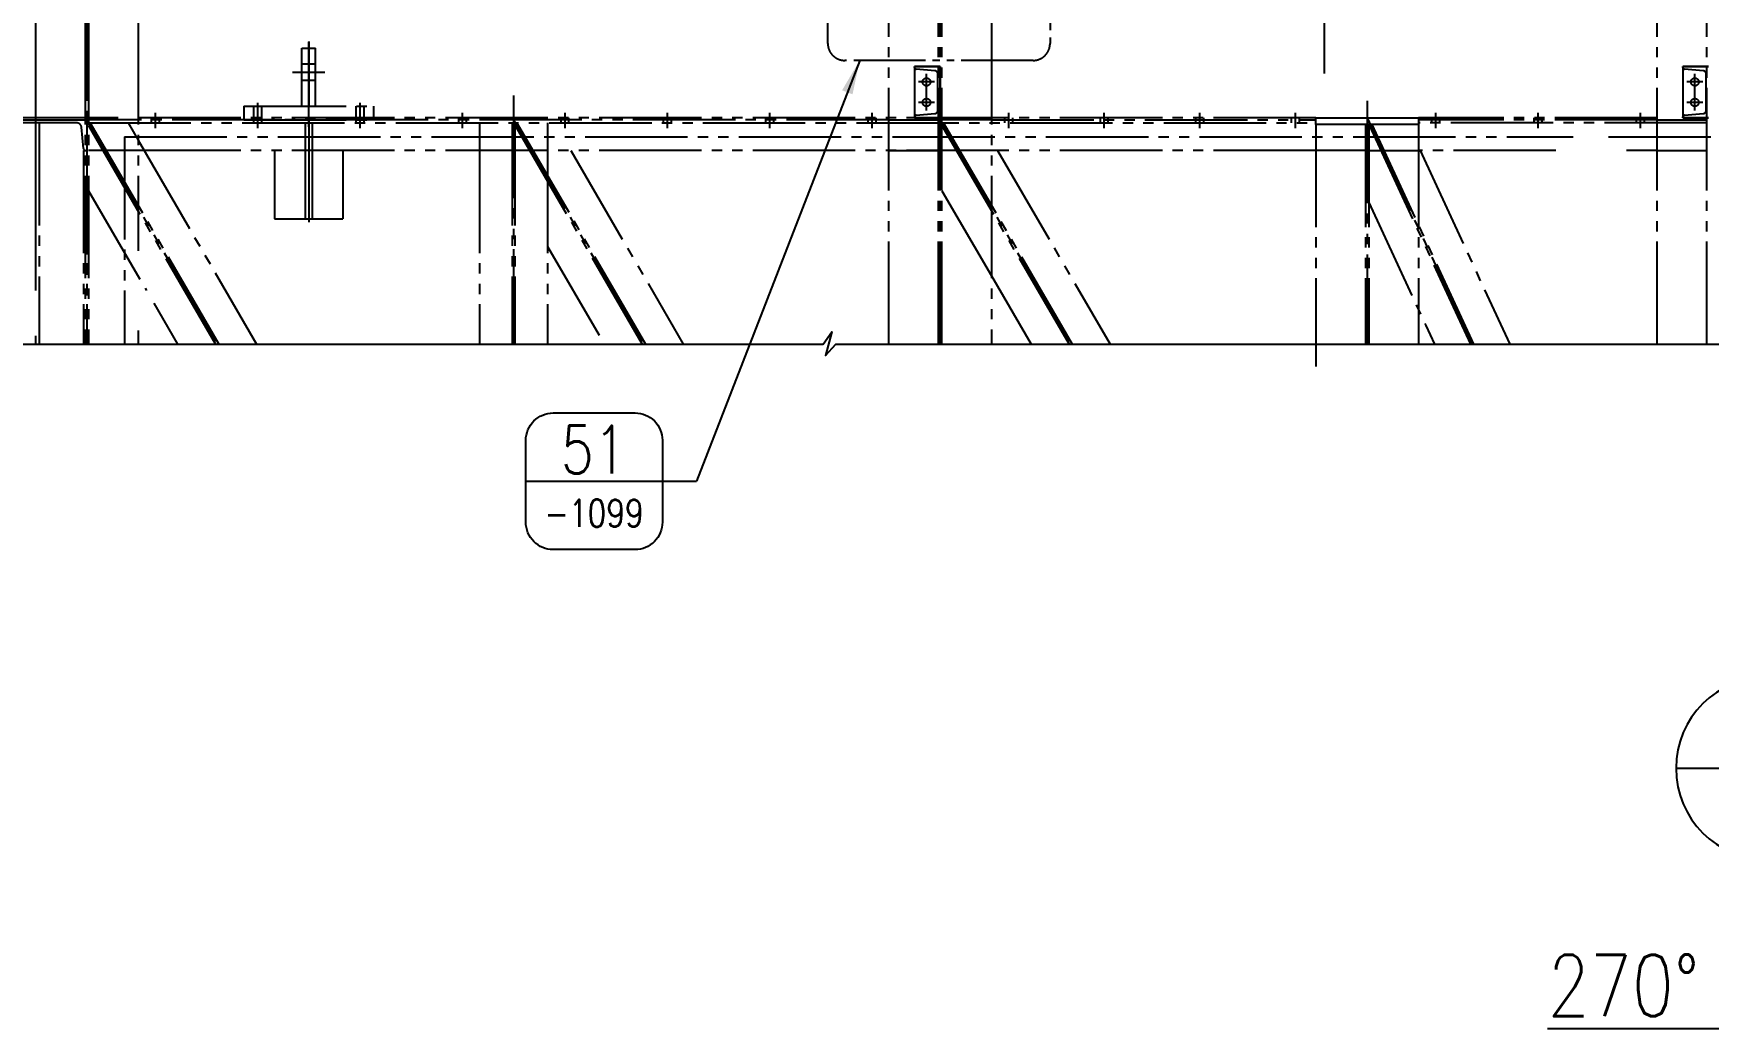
# Model space of a CAD drawing. Header units: millimetres. Extents: x 0 to 232280, y -26939 to 23794.
# Drawn here: x 141894 to 146801, y 12277 to 15190 of the extents above; entities that cross this region are included whole.
import ezdxf
from ezdxf.enums import TextEntityAlignment as Align

# ---------------------------------------------------------------- set-up
doc = ezdxf.new("R2010")
doc.units = ezdxf.units.MM
doc.header["$LTSCALE"] = 30
for name, pattern in [('JNK-CENTER', [34, 30, -1.5, 1, -1.5]), ('JNK-PHANTOM', [15, 10, -1, 1, -1, 1, -1]), ('PH2', [15, 10, -1, 1, -1, 1, -1])]:
    doc.linetypes.add(name, pattern=pattern)
for name, color, linetype in [('CEN-R', 1, 'JNK-CENTER'), ('CON-C', 4, 'Continuous'), ('CON-G', 3, 'Continuous'), ('CON-W', 7, 'Continuous'), ('CON-Y', 2, 'Continuous'), ('det', 2, 'PH2'), ('Dim-W', 7, 'Continuous'), ('PHA-M', 6, 'JNK-PHANTOM'), ('STL-OBJT', 7, 'Continuous'), ('TXT-C', 4, 'Continuous')]:
    doc.layers.add(name, color=color, linetype=linetype)
doc.styles.add('SIMPLEX', font='simplex.shx', dxfattribs={"width": 0.8})
doc.dimstyles.new('DIM40', dxfattribs={"dimscale": 40, "dimtxt": 2.5, "dimasz": 2.5, "dimexe": 1, "dimexo": 1, "dimgap": 1, "dimtad": 1, "dimdec": 0, "dimdsep": 46, "dimtxsty": 'SIMPLEX', "dimcen": 0, "dimclrd": 7, "dimclre": 7, "dimclrt": 2, "dimadec": 1, "dimazin": 2, "dimtfac": 1, "dimtdec": 0, "dimtix": 1, "dimtmove": 2, "dimatfit": 2, "dimfxl": 1, "dimtolj": 1, "dimtzin": 0, "dimarcsym": 1})

# ---------------------------------------------------------------- blocks, each defined once
blk = doc.blocks.new('*D1691')
at = {"layer": 'DEFPOINTS', "color": 0, "transparency": 16777216}
for p in [(140404.8, 15243.5), (141909.5, 15243.5), (142182.1, 14943.5)]:
    blk.add_point(p, dxfattribs=at)
at = {"layer": 'STL-OBJT', "color": 7, "linetype": 'ByBlock', "lineweight": -2, "transparency": 16777216}
for p, q in [((141869.5, 15243.5), (140364.8, 15243.5)), ((140404.8, 15043.5), (140404.8, 15143.5)), ((142142.1, 14943.5), (140364.8, 14943.5))]:
    blk.add_line(p, q, dxfattribs=at)
at = {"layer": 'STL-OBJT', "color": 7, "transparency": 16777216}
for points in [[(140388.1, 15143.5), (140421.4, 15143.5), (140404.8, 15243.5)], [(140388.1, 15043.5), (140421.4, 15043.5), (140404.8, 14943.5)]]:
    blk.add_solid(points, dxfattribs=at)
at = {"layer": 'STL-OBJT', "color": 2, "transparency": 16777216, "insert": (140314.8, 15093.5), "char_height": 100, "attachment_point": 5, "rotation": 90, "style": 'SIMPLEX'}
blk.add_mtext('\\A1;300', dxfattribs=at)
blk = doc.blocks.new('A$C778F4AC7')
at = {"layer": 'Dim-W', "ltscale": 0.5}
blk.add_lwpolyline([(-210.3, -962.7), (2157.7, -962.7), (2182.9, -926.6), (2164.1, -996.2), (2194.6, -962.7), (8067.5, -962.7), (8092.8, -926.6), (8073.9, -996.2), (8104.4, -962.7), (11724.3, -962.7)], dxfattribs=at)
at = {"layer": 'PHA-M'}
for p, q in [((0, 50), (0, -962.7)), ((2500, -962.7), (2500, 47)), ((-150, -20), (-150, -806)), ((-5, -20), (-5, -962.7)), ((5, -20), (5, -962.7)), ((150, -20), (150, -689.4)), ((2350, -962.7), (2350, -20)), ((2495, -962.7), (2495, -20)), ((2505, -962.7), (2505, -20)), ((2650, -20), (2650, -962.7)), ((4601, -962.7), (4601, -20)), ((4746, -962.7), (4746, -20)), ((630, -266), (630, -96)), ((630, -96), (670, -96)), ((650, -76.3), (650, -266)), ((650, -326.4), (650, -77.9)), ((670, -266), (670, -96)), ((630, -142), (670, -142)), ((602.5, -166), (697.5, -166)), ((630, -190), (670, -190)), ((2425, -152.4), (2425, -150)), ((2425, -150), (2500, -150)), ((2500, -150), (2425, -150)), ((2425, -150), (2425, -300)), ((2484.4, -162.2), (2429.6, -157.4)), ((2483.5, -195), (2436.5, -195)), ((2460, -278.5), (2460, -171.5)), ((2493.5, -277.8), (2493.5, -172.2)), ((2500, -150), (2500, -300)), ((2500, -300), (2500, -150)), ((4676, -152.4), (4676, -150)), ((4676, -150), (4751, -150)), ((4751, -150), (4676, -150)), ((4676, -150), (4676, -300)), ((4735.4, -162.2), (4680.6, -157.4)), ((4734.5, -195), (4687.5, -195)), ((4711, -278.5), (4711, -171.5)), ((4744.5, -277.8), (4744.5, -172.2)), ((1250, -235), (1250, -962.7)), ((200, -285), (200, -330)), ((460, -266), (840, -266)), ((460, -266), (460, -306)), ((488.5, -266), (488.5, -306)), ((500, -256), (500, -325)), ((500, -285), (500, -330)), ((511.5, -266), (511.5, -306)), ((788.5, -266), (788.5, -306)), ((800, -256), (800, -325)), ((800, -285), (800, -330)), ((811.5, -266), (811.5, -306)), ((840, -266), (840, -306)), ((1100, -285), (1100, -330)), ((1400, -285), (1400, -330)), ((1700, -285), (1700, -330)), ((2000, -285), (2000, -330)), ((2300, -285), (2300, -330)), ((2429.6, -292.6), (2484.4, -287.8)), ((2483.5, -255), (2436.5, -255)), ((2700, -285), (2700, -330)), ((2980, -285), (2980, -330)), ((3260, -285), (3260, -330)), ((3540, -285), (3540, -330)), ((3751, -250), (3751, -962.7)), ((3951, -285), (3951, -330)), ((4251, -285), (4251, -330)), ((4551, -285), (4551, -330)), ((4680.6, -292.6), (4735.4, -287.8)), ((4734.5, -255), (4687.5, -255)), ((-250, -306), (0, -306)), ((-29.4, -315), (-220.6, -315)), ((-150, -315), (-150, -806)), ((-140, -315), (-140, -962.7)), ((-10, -389.6), (-15.4, -327.8)), ((0, -306), (0, -396)), ((0, -306), (381.8, -962.7)), ((150, -306), (5, -306)), ((5, -315), (3601, -315)), ((5, -322.6), (11.9, -318.5)), ((5, -322.6), (377.2, -962.7)), ((11.9, -318.5), (386.4, -962.7)), ((120.9, -315), (150, -365)), ((3601, -300), (150, -300)), ((2350, -306), (150, -306)), ((188.5, -300), (188.5, -315)), ((211.5, -300), (211.5, -315)), ((460, -306), (840, -306)), ((488.5, -300), (488.5, -315)), ((511.5, -300), (511.5, -315)), ((640, -315), (640, -396)), ((650, -306), (650, -629.9)), ((660, -315), (660, -396)), ((788.5, -300), (788.5, -315)), ((811.5, -300), (811.5, -315)), ((1088.5, -300), (1088.5, -315)), ((1111.5, -300), (1111.5, -315)), ((1150, -315), (1150, -396)), ((1246, -315), (1246, -962.7)), ((1250, -306), (1631.8, -962.7)), ((1254, -315), (1254, -962.7)), ((1254, -320.8), (1260.9, -316.8)), ((1254, -320.8), (1627.2, -962.7)), ((1260.9, -316.8), (1636.4, -962.7)), ((1350, -315), (1350, -396)), ((1388.5, -300), (1388.5, -315)), ((1411.5, -300), (1411.5, -315)), ((1688.5, -300), (1688.5, -315)), ((1711.5, -300), (1711.5, -315)), ((1988.5, -300), (1988.5, -315)), ((2011.5, -300), (2011.5, -315)), ((2288.5, -300), (2288.5, -315)), ((2311.5, -300), (2311.5, -315)), ((2350, -306), (2495, -306)), ((2425, -300), (2425, -297.6)), ((2500, -300), (2425, -300)), ((2425, -300), (2500, -300)), ((2505, -306), (2486.2, -306)), ((2500, -306), (2882.1, -962.7)), ((2650, -306), (2505, -306)), ((2505, -322.5), (2511.9, -318.5)), ((2505, -322.5), (2877.5, -962.7)), ((2511.9, -318.5), (2886.7, -962.7)), ((2650, -306), (3601, -306)), ((2688.5, -300), (2688.5, -315)), ((2711.5, -300), (2711.5, -315)), ((2968.5, -300), (2968.5, -315)), ((2991.5, -300), (2991.5, -315)), ((3248.5, -300), (3248.5, -315)), ((3271.5, -300), (3271.5, -315)), ((3528.5, -300), (3528.5, -315)), ((3551.5, -300), (3551.5, -315)), ((3601, -320), (3601, -300)), ((3601, -300), (3901, -300)), ((3601, -320), (3601, -1028.1)), ((3901, -320), (3601, -320)), ((3746, -320), (3746, -962.7)), ((3751, -300), (4058.4, -962.7)), ((3756, -320), (3756, -962.7)), ((3764.7, -320), (3757.4, -323.4)), ((3757.4, -323.4), (4054, -962.7)), ((3764.7, -320), (4062.8, -962.7)), ((4601, -300), (3901, -300)), ((3901, -300), (3901, -320)), ((4601, -306), (3901, -306)), ((4746, -315), (3901, -315)), ((3901, -320), (3901, -947.1)), ((3939.5, -300), (3939.5, -315)), ((3962.5, -300), (3962.5, -315)), ((4239.5, -300), (4239.5, -315)), ((4262.5, -300), (4262.5, -315)), ((4539.5, -300), (4539.5, -315)), ((4562.5, -300), (4562.5, -315)), ((4601, -306), (4746, -306)), ((4676, -300), (4676, -297.6)), ((4751, -300), (4676, -300)), ((4676, -300), (4751, -300)), ((110, -356), (4354.5, -356)), ((110, -356), (110, -962.7)), ((150, -365), (497.5, -962.7)), ((4457.8, -356), (5711, -356)), ((-10, -396), (-10, -962.7)), ((-10, -396), (0, -396)), ((0, -396), (-3, -396)), ((0, -396), (0, -962.7)), ((150, -396), (5, -396)), ((3601, -396), (150, -396)), ((550, -396), (550, -596)), ((640, -396), (640, -596)), ((660, -396), (660, -596)), ((750, -396), (750, -596)), ((1150, -396), (1150, -962.7)), ((1350, -396), (1350, -962.7)), ((1418, -396), (1747.5, -962.7)), ((2350, -396), (2495, -396)), ((2650, -396), (2505, -396)), ((2668.1, -396), (2997.8, -962.7)), ((3746, -396), (3601, -396)), ((3756, -396), (3901, -396)), ((4303.6, -396), (3901, -396)), ((3905.8, -396), (4168.6, -962.7)), ((4601, -396), (4510.7, -396)), ((4601, -396), (4746, -396)), ((5, -513.6), (175, -806)), ((2505, -513.4), (2650, -762.6)), ((3756, -548.4), (3922.9, -908.2)), ((550, -596), (750, -596)), ((1350, -677), (1516.1, -962.7)), ((2650, -762.6), (2766.4, -962.7)), ((196.5, -843), (266.1, -962.7)), ((150, -922.5), (150, -962.7)), ((3901, -922.5), (3901, -962.7)), ((3922.9, -908.2), (3948.1, -962.7)), ((-150, -938.3), (-150, -962.7)), ((-150, -938.3), (-150, -962.7)), ((3601, -938.3), (3601, -962.7))]:
    blk.add_line(p, q, dxfattribs=at)
for centre in [(2460, -195), (4711, -195), (2460, -255), (4711, -255)]:
    blk.add_circle(centre, 11.5, dxfattribs=at)
for centre, radius, start, end in [((2430, -152.4), 5, 180, 265), ((2483.5, -172.2), 10, 0, 85), ((4681, -152.4), 5, 180, 265), ((4734.5, -172.2), 10, 0, 85), ((2430, -297.6), 5, 95, 180), ((2483.5, -277.8), 10, 275, 0), ((4681, -297.6), 5, 95, 180), ((4734.5, -277.8), 10, 275, 0), ((-29.4, -329), 14, 5, 90), ((-3, -389), 7, 185, 270)]:
    blk.add_arc(centre, radius, start, end, dxfattribs=at)
blk = doc.blocks.new('SECTITLE')
at = {"layer": 'CON-G'}
for p, q in [((-1.7, 0), (44.1, 0)), ((5, -6.7), (20.86, -6.7))]:
    blk.add_line(p, q, dxfattribs=at)
blk.add_arc((5, 0), 6.7, 0, 270, dxfattribs=at)
at = {"layer": 'CON-C', "style": 'SIMPLEX', "width": 0.8}
for tag, p in [('A', (5.06, 1.04)), ('ELEVATION', (27.83, 1.22))]:
    blk.add_attdef(tag, text='', height=4.5, dxfattribs=at).set_placement(p, align=Align.CENTER)
at = {"layer": 'CON-Y', "style": 'SIMPLEX', "width": 0.8}
blk.add_attdef('SCALE', text='', height=2.5, dxfattribs=at).set_placement((44.9, -3.72), align=Align.RIGHT)
blk.add_attdef('H0000-0000', (1.54, -4.72), '', height=2.5, dxfattribs=at)
blk = doc.blocks.new('det-tag')
at = {"layer": 'CON-Y'}
blk.add_line((5, 0), (-5, 0), dxfattribs=at)
blk.add_lwpolyline([(-3, -5), (3, -5, 0.414214), (5, -3), (5, 3, 0.414214), (3, 5), (-3, 5, 0.414214), (-5, 3), (-5, -3, 0.414214)], format="xyb", close=True, dxfattribs=at)
at = {"layer": 'CON-G', "style": 'SIMPLEX', "width": 0.8}
blk.add_attdef('TAG', text='', height=3.5, dxfattribs=at).set_placement((0.02, 0.58), align=Align.CENTER)
at = {"layer": 'CON-Y', "style": 'SIMPLEX', "width": 0.8}
blk.add_attdef('-8888', text='', height=2, dxfattribs=at).set_placement((0, -3.34), align=Align.CENTER)

msp = doc.modelspace()

# ---------------------------------------------------------------- linework, layer by layer
at = {"layer": 'CEN-R'}
msp.add_line((145675.9, 17791.02), (145675.9, 15073.63), dxfattribs=at)
at = {"layer": 'CON-W'}
msp.add_line((143736.64, 13879.09), (143836.64, 13879.09), dxfattribs=at)
at = {"layer": 'det', "ltscale": 0.7}
msp.add_lwpolyline([(144221.15, 15451.82, -0.4142136), (144271.15, 15501.82), (144822.43, 15501.82, -0.4142136), (144872.43, 15451.82), (144872.43, 15161.41, -0.4142136), (144822.43, 15111.41), (144271.15, 15111.41, -0.4142136), (144221.15, 15161.41)], format="xyb", close=True, dxfattribs=at)

# ---------------------------------------------------------------- block references
at = {"layer": 'CON-W'}
ref = msp.add_blockref('det-tag', (143536.64, 13879.09), dxfattribs=dict(at, xscale=-40, yscale=40, zscale=40))
ref.add_attrib('TAG', '51', dxfattribs={"layer": 'CON-G', "height": 140, "style": 'SIMPLEX', "width": 0.8}).set_placement((143535.71, 13902.29), align=Align.CENTER)
ref.add_attrib('-8888', '-1099', dxfattribs={"layer": 'CON-Y', "height": 80, "style": 'SIMPLEX', "width": 0.8}).set_placement((143536.64, 13745.49), align=Align.CENTER)
at = {"layer": 'Dim-W', "ltscale": 0.5}
msp.add_blockref('A$C778F4AC7', (142050.4, 15243.45), dxfattribs=at)
at = {"layer": 'Dim-W', "xscale": 40, "yscale": 40, "zscale": 40}
msp.add_blockref('SECTITLE', (146774.29, 13038.61), dxfattribs=at).add_auto_attribs({'H0000-0000': '-1091', 'A': 'D', 'ELEVATION': 'SECTION'})

# ---------------------------------------------------------------- texts
at = {"layer": 'TXT-C', "style": 'SIMPLEX', "width": 0.8}
msp.add_text('%%U270%%D ELEVATION VIEW GRID "6"', height=180, dxfattribs=at).set_placement((147832.73, 12312.66), align=Align.CENTER)

# ---------------------------------------------------------------- dimensions: what is measured, and where the dimension line sits
at = {"layer": 'STL-OBJT'}
dim = msp.add_linear_dim(base=(140404.77, 15243.48), p1=(142182.08, 14943.48), p2=(141909.54, 15243.48), angle=90, dimstyle='DIM40', dxfattribs=at)
dim.commit()
dim.dimension.update_dxf_attribs({"geometry": '*D1691', "text_midpoint": (140314.77, 15093.48)})

# ---------------------------------------------------------------- leaders
at = {"layer": 'CON-W', "color": 4}
msp.add_leader([(144314.63, 15111.41), (143836.64, 13879.09)], dimstyle='DIM40', override={"dimgap": 1, "dimtad": 0}, dxfattribs=at)

doc.saveas('drawing.dxf')
